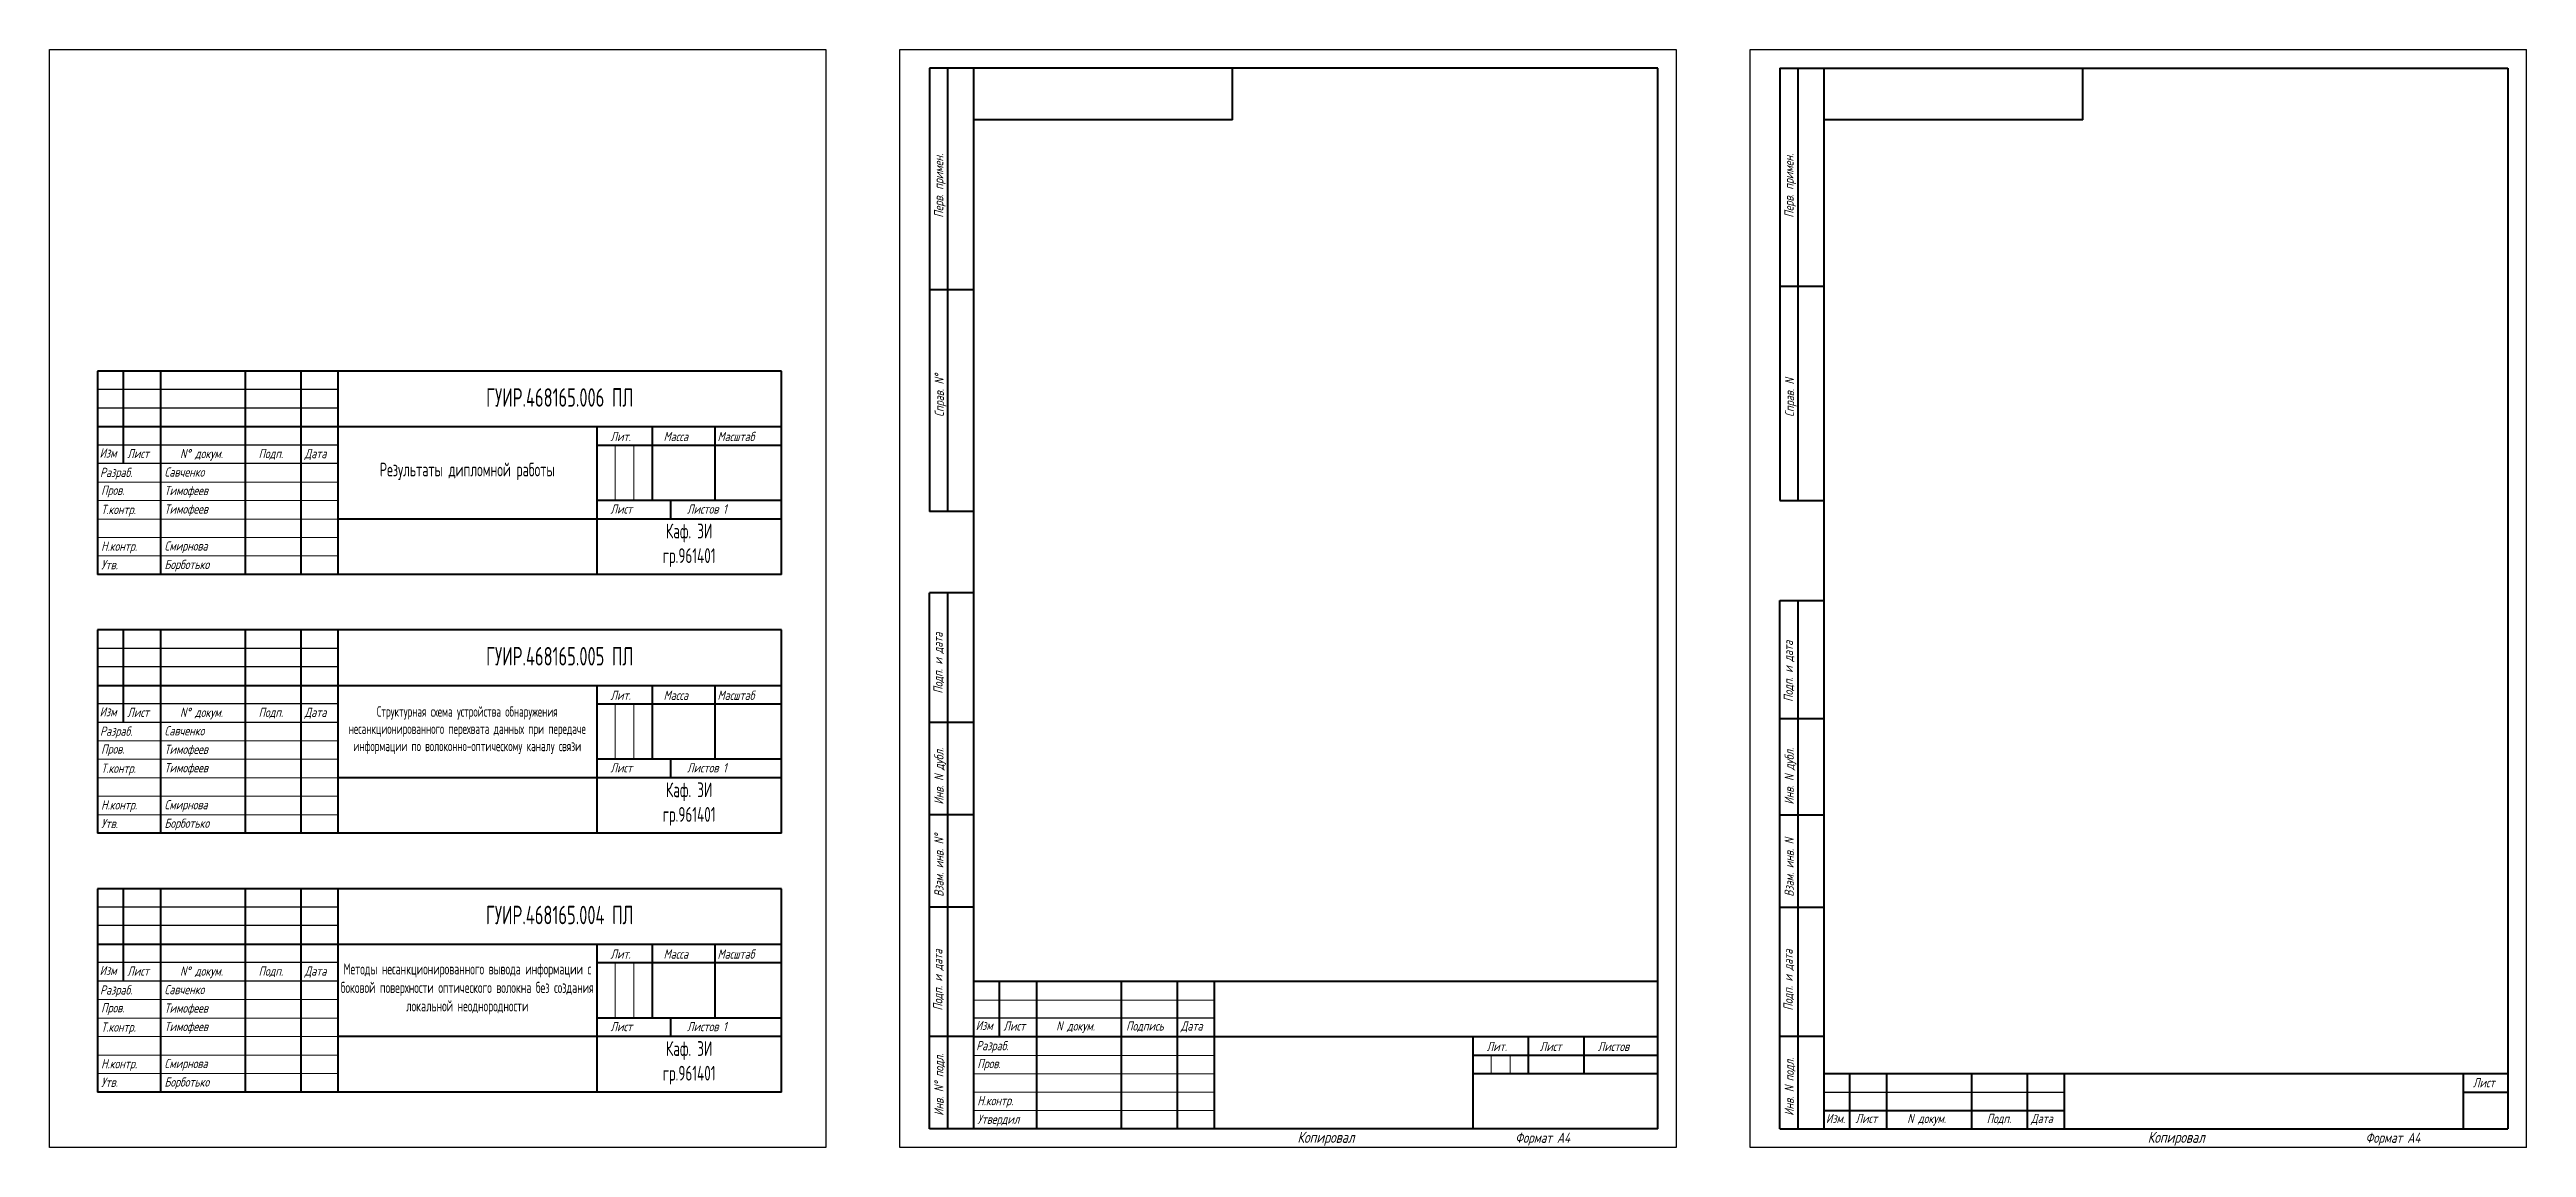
# Model space of a CAD drawing. Extents: x 2383 to 3053, y 74 to 371.
import ezdxf

# ---------------------------------------------------------------- set-up
doc = ezdxf.new("R2010")
doc.units = 0
doc.header["$MEASUREMENT"] = 0
doc.layers.get('0').update_dxf_attribs({"linetype": 'CONTINUOUS'})
doc.layers.add('KONTUR', color=7, linetype='CONTINUOUS')
doc.layers.add('Тонкие', color=7, linetype='CONTINUOUS')
for name, color, linetype, lineweight in [('Основная', 7, 'CONTINUOUS', 40), ('текст', 7, 'CONTINUOUS', 30), ('тонкая', 7, 'CONTINUOUS', 20)]:
    doc.layers.add(name, color=color, linetype=linetype, lineweight=lineweight)
doc.styles.add('ЕСКД', font='eskd15.shx', dxfattribs={"width": 0.8})
doc.styles.add('стиль1', font='romans.shx', dxfattribs={"width": 0.75, "oblique": 15, "height": 3.5})

msp = doc.modelspace()

# ---------------------------------------------------------------- linework, layer by layer
for p, q in [((2460.54, 278.57), (2395.54, 278.57)), ((2460.54, 273.57), (2395.54, 273.57)), ((2460.54, 263.57), (2395.54, 263.57)), ((2460.54, 258.57), (2395.54, 258.57)), ((2530.54, 228.57), (2530.54, 228.57)), ((2460.54, 208.57), (2395.54, 208.57)), ((2460.54, 203.57), (2395.54, 203.57)), ((2460.54, 193.57), (2395.54, 193.57)), ((2460.54, 188.57), (2395.54, 188.57)), ((2530.54, 158.57), (2530.54, 158.57)), ((2460.54, 138.57), (2395.54, 138.57)), ((2460.54, 133.57), (2395.54, 133.57)), ((2460.54, 123.57), (2395.54, 123.57)), ((2460.54, 118.57), (2395.54, 118.57)), ((2697.54, 108.57), (2632.54, 108.57)), ((2797.54, 98.57), (2797.54, 103.57)), ((2530.54, 88.57), (2530.54, 88.57)), ((2862.54, 78.57), (2862.54, 93.57)), ((2767.54, 78.57), (2767.54, 78.57))]:
    msp.add_line(p, q)
at = {"layer": 'KONTUR'}
for p, q in [((2382.54, 73.57), (2382.54, 370.57)), ((2382.54, 370.57), (2592.54, 370.57)), ((2592.54, 370.57), (2592.54, 73.57)), ((2612.54, 73.57), (2612.54, 370.57)), ((2612.54, 370.57), (2822.54, 370.57)), ((2822.54, 370.57), (2822.54, 73.57)), ((2842.54, 73.57), (2842.54, 370.57)), ((2842.54, 370.57), (3052.54, 370.57)), ((3052.54, 73.57), (3052.54, 370.57)), ((2862.54, 88.57), (2927.54, 88.57)), ((2592.54, 73.57), (2382.54, 73.57)), ((2822.54, 73.57), (2612.54, 73.57)), ((3052.54, 73.57), (2842.54, 73.57))]:
    msp.add_line(p, q, dxfattribs=at)
at = {"layer": 'Основная'}
for p, q in [((2817.54, 365.57), (2620.54, 365.57)), ((2620.54, 365.57), (2620.54, 245.57)), ((2625.54, 245.57), (2625.54, 365.57)), ((2632.54, 118.57), (2632.54, 365.57)), ((2702.54, 351.57), (2702.54, 365.57)), ((2817.54, 78.57), (2817.54, 365.57)), ((2850.54, 365.57), (3047.54, 365.57)), ((2850.54, 365.57), (2850.54, 248.57)), ((2855.54, 248.57), (2855.54, 365.57)), ((2862.54, 78.57), (2862.54, 365.57)), ((2932.54, 351.57), (2932.54, 365.57)), ((3047.54, 365.57), (3047.54, 78.57)), ((2702.54, 351.57), (2632.54, 351.57)), ((2932.54, 351.57), (2862.54, 351.57)), ((2632.54, 305.57), (2620.54, 305.57)), ((2850.54, 306.57), (2862.54, 306.57)), ((2395.54, 283.57), (2395.54, 228.57)), ((2580.54, 283.57), (2395.54, 283.57)), ((2402.54, 258.57), (2402.54, 283.57)), ((2412.54, 283.57), (2412.54, 228.57)), ((2435.54, 228.57), (2435.54, 283.57)), ((2450.54, 283.57), (2450.54, 228.57)), ((2460.54, 283.57), (2460.54, 228.57)), ((2580.54, 228.57), (2580.54, 283.57)), ((2395.54, 268.57), (2580.54, 268.57)), ((2530.54, 268.57), (2530.54, 228.57)), ((2545.54, 268.57), (2545.54, 248.57)), ((2562.54, 268.57), (2562.54, 248.57)), ((2530.54, 263.57), (2580.54, 263.57)), ((2580.54, 248.57), (2530.54, 248.57)), ((2550.54, 248.57), (2550.54, 243.57)), ((2850.54, 248.57), (2862.54, 248.57)), ((2580.54, 243.57), (2460.54, 243.57)), ((2632.54, 245.57), (2620.54, 245.57)), ((2580.54, 228.57), (2395.54, 228.57)), ((2620.54, 78.57), (2620.54, 223.57)), ((2632.54, 223.57), (2620.54, 223.57)), ((2625.54, 78.57), (2625.54, 223.57)), ((2850.54, 78.57), (2850.54, 221.57)), ((2850.54, 221.57), (2862.54, 221.57)), ((2855.54, 78.57), (2855.54, 221.57)), ((2395.54, 213.57), (2395.54, 158.57)), ((2580.54, 213.57), (2395.54, 213.57)), ((2402.54, 188.57), (2402.54, 213.57)), ((2412.54, 213.57), (2412.54, 158.57)), ((2435.54, 158.57), (2435.54, 213.57)), ((2450.54, 213.57), (2450.54, 158.57)), ((2460.54, 213.57), (2460.54, 158.57)), ((2580.54, 158.57), (2580.54, 213.57)), ((2395.54, 198.57), (2580.54, 198.57)), ((2530.54, 198.57), (2530.54, 158.57)), ((2545.54, 198.57), (2545.54, 178.57)), ((2562.54, 198.57), (2562.54, 178.57)), ((2530.54, 193.57), (2580.54, 193.57)), ((2632.54, 188.57), (2620.54, 188.57)), ((2850.54, 189.57), (2862.54, 189.57)), ((2580.54, 178.57), (2530.54, 178.57)), ((2550.54, 178.57), (2550.54, 173.57)), ((2580.54, 173.57), (2460.54, 173.57)), ((2632.54, 163.57), (2620.54, 163.57)), ((2850.54, 163.57), (2862.54, 163.57)), ((2580.54, 158.57), (2395.54, 158.57)), ((2395.54, 143.57), (2395.54, 88.57)), ((2580.54, 143.57), (2395.54, 143.57)), ((2402.54, 118.57), (2402.54, 143.57)), ((2412.54, 143.57), (2412.54, 88.57)), ((2435.54, 88.57), (2435.54, 143.57)), ((2450.54, 143.57), (2450.54, 88.57)), ((2460.54, 143.57), (2460.54, 88.57)), ((2580.54, 88.57), (2580.54, 143.57)), ((2632.54, 138.57), (2620.54, 138.57)), ((2862.57, 138.52), (2850.57, 138.52)), ((2395.54, 128.57), (2580.54, 128.57)), ((2530.54, 128.57), (2530.54, 88.57)), ((2545.54, 128.57), (2545.54, 108.57)), ((2562.54, 128.57), (2562.54, 108.57)), ((2530.54, 123.57), (2580.54, 123.57)), ((2632.54, 78.57), (2632.54, 118.57)), ((2632.54, 118.57), (2817.54, 118.57)), ((2639.54, 103.57), (2639.54, 118.57)), ((2649.54, 118.57), (2649.54, 78.57)), ((2672.54, 78.57), (2672.54, 118.57)), ((2687.54, 118.57), (2687.54, 78.57)), ((2697.54, 118.57), (2697.54, 78.57)), ((2580.54, 108.57), (2530.54, 108.57)), ((2550.54, 108.57), (2550.54, 103.57)), ((2580.54, 103.57), (2460.54, 103.57)), ((2632.54, 103.57), (2620.54, 103.57)), ((2632.54, 103.57), (2817.54, 103.57)), ((2767.54, 103.57), (2767.54, 78.57)), ((2782.54, 103.57), (2782.54, 93.57)), ((2797.54, 103.57), (2797.54, 93.57)), ((2862.54, 103.57), (2850.54, 103.57)), ((2767.54, 98.57), (2817.54, 98.57)), ((2580.54, 88.57), (2395.54, 88.57)), ((2767.54, 93.57), (2817.54, 93.57)), ((2862.54, 93.57), (3047.54, 93.57)), ((2869.54, 78.57), (2869.54, 93.57)), ((2879.54, 78.57), (2879.54, 93.57)), ((2902.54, 78.57), (2902.54, 93.57)), ((2917.54, 78.57), (2917.54, 93.57)), ((2927.54, 78.57), (2927.54, 93.57)), ((3035.54, 78.57), (3035.54, 93.57)), ((3035.54, 88.57), (3047.54, 88.57)), ((2862.54, 83.57), (2927.54, 83.57)), ((2817.54, 78.57), (2620.54, 78.57)), ((2850.54, 78.57), (3047.54, 78.57))]:
    msp.add_line(p, q, dxfattribs=at)
at = {"layer": 'тонкая'}
for p, q in [((2535.53, 263.36), (2535.53, 248.57)), ((2540.6, 263.36), (2540.6, 248.57)), ((2395.54, 253.57), (2460.54, 253.57)), ((2460.54, 248.57), (2395.54, 248.57)), ((2460.54, 243.57), (2395.54, 243.57)), ((2535.53, 193.36), (2535.53, 178.57)), ((2540.6, 193.36), (2540.6, 178.57)), ((2395.54, 183.57), (2460.54, 183.57)), ((2460.54, 178.57), (2395.54, 178.57)), ((2460.54, 173.57), (2395.54, 173.57)), ((2535.53, 123.36), (2535.53, 108.57)), ((2540.6, 123.36), (2540.6, 108.57)), ((2395.54, 113.57), (2460.54, 113.57)), ((2460.54, 108.57), (2395.54, 108.57)), ((2460.54, 103.57), (2395.54, 103.57)), ((2772.53, 98.36), (2772.53, 93.62)), ((2777.6, 98.36), (2777.6, 93.62))]:
    msp.add_line(p, q, dxfattribs=at)
for points in [[(2395.54, 238.57), (2460.54, 238.57)], [(2395.54, 233.57), (2460.54, 233.57)], [(2395.54, 168.57), (2460.54, 168.57)], [(2395.54, 163.57), (2460.54, 163.57)], [(2632.54, 113.41), (2697.54, 113.41)], [(2395.54, 98.57), (2460.54, 98.57)], [(2632.54, 98.49), (2697.54, 98.49)], [(2395.54, 93.57), (2460.54, 93.57)], [(2632.54, 93.49), (2697.54, 93.49)], [(2632.54, 88.57), (2697.54, 88.57)], [(2632.54, 83.57), (2697.54, 83.57)]]:
    msp.add_lwpolyline(points, dxfattribs=at)

# ---------------------------------------------------------------- texts
at = {"layer": 'текст', "style": 'стиль1', "oblique": 15, "width": 0.75}
for s, p in [('Перв. примен.', (2624.29, 325.08)), ('Перв. примен.', (2854.29, 325.08)), ('Справ. N%%d', (2624.45, 271.2)), ('Справ. N', (2854.45, 271.2)), ('Подп. и дата', (2624.11, 196.34)), ('Подп. и дата', (2854.11, 194.11)), ('Инв. N дубл.', (2624.36, 166.32)), ('Инв. N дубл.', (2854.36, 166.32)), ('Взам. инв. N%%d', (2624.36, 141.39)), ('Взам. инв. N', (2854.36, 141.39)), ('Подп. и дата', (2624.06, 110.6)), ('Подп. и дата', (2854.06, 110.6)), ('Инв. N%%d подл.', (2624.36, 82.14)), ('Инв. N подл.', (2854.36, 82.14))]:
    msp.add_text(s, height=2.5, rotation=90, dxfattribs=at).set_placement(p)
for s, height, p in [('Изм', 2.5, (2396.08, 260.18)), ('Лист', 2.5, (2403.56, 260.03)), ('N%%d докум. ', 2.5, (2417.84, 260.03)), ('Подп.', 2.5, (2439.09, 260.03)), ('Дата', 2.5, (2451.55, 260.03)), ('Лит.', 2.5, (2534.26, 264.64)), ('Масса', 2.5, (2548.63, 264.64)), ('Масштаб', 2.5, (2563.22, 264.64)), ('Разраб.', 2.5, (2396.2, 254.93)), ('Савченко', 2.5, (2413.63, 255.03)), ('Пров.', 2.5, (2396.5, 250.1)), ('Тимофеев', 2.5, (2413.63, 250.03)), ('Т.контр.', 2.5, (2396.5, 244.9)), ('Тимофеев', 2.5, (2413.63, 245.03)), ('Лист ', 2.5, (2534.26, 245.02)), ('Листов 1', 2.5, (2554.98, 245.02)), ('Н.контр.', 2.5, (2396.5, 234.98)), ('Смирнова', 2.5, (2413.63, 235.03)), ('Утв.', 2.5, (2396.5, 229.96)), ('Борботько', 2.5, (2413.63, 230.03)), ('Лит.', 2.5, (2534.26, 194.64)), ('Масса', 2.5, (2548.63, 194.64)), ('Масштаб', 2.5, (2563.22, 194.64)), ('Изм', 2.5, (2396.08, 190.18)), ('Лист', 2.5, (2403.56, 190.03)), ('N%%d докум. ', 2.5, (2417.84, 190.03)), ('Подп.', 2.5, (2439.09, 190.03)), ('Дата', 2.5, (2451.55, 190.03)), ('Разраб.', 2.5, (2396.2, 184.93)), ('Пров.', 2.5, (2396.5, 180.1)), ('Савченко', 2.5, (2413.63, 185.03)), ('Тимофеев', 2.5, (2413.63, 180.03)), ('Т.контр.', 2.5, (2396.5, 174.9)), ('Тимофеев', 2.5, (2413.63, 175.03)), ('Лист ', 2.5, (2534.26, 175.02)), ('Листов 1', 2.5, (2554.98, 175.02)), ('Смирнова', 2.5, (2413.63, 165.03)), ('Утв.', 2.5, (2396.5, 159.96)), ('Н.контр.', 2.5, (2396.5, 164.98)), ('Борботько', 2.5, (2413.63, 160.03)), ('Изм', 2.5, (2396.08, 120.18)), ('Лист', 2.5, (2403.56, 120.03)), ('N%%d докум. ', 2.5, (2417.84, 120.03)), ('Подп.', 2.5, (2439.09, 120.03)), ('Дата', 2.5, (2451.55, 120.03)), ('Лит.', 2.5, (2534.26, 124.64)), ('Масса', 2.5, (2548.63, 124.64)), ('Масштаб', 2.5, (2563.22, 124.64)), ('Разраб.', 2.5, (2396.2, 114.93)), ('Савченко', 2.5, (2413.63, 115.03)), ('Пров.', 2.5, (2396.5, 110.1)), ('Т.контр.', 2.5, (2396.5, 104.9)), ('Тимофеев', 2.5, (2413.63, 110.03)), ('Тимофеев', 2.5, (2413.63, 105.03)), ('Лист ', 2.5, (2534.26, 105.02)), ('Листов 1', 2.5, (2554.98, 105.02)), ('Изм', 2.5, (2633.08, 105.34)), ('Лист', 2.5, (2640.56, 105.19)), ('N докум. ', 2.5, (2654.84, 105.19)), ('Подпись', 2.5, (2673.76, 105.19)), ('Дата', 2.5, (2688.55, 105.19)), ('Разраб.', 2.5, (2633.2, 99.85)), ('Лит.', 2.5, (2771.26, 99.64)), ('Лист   ', 2.5, (2785.63, 99.64)), ('Листов', 2.5, (2801.32, 99.64)), ('Н.контр.', 2.5, (2396.5, 94.98)), ('Смирнова', 2.5, (2413.63, 95.03)), ('Пров.', 2.5, (2633.5, 95.02)), ('Утв.', 2.5, (2396.5, 89.96)), ('Борботько', 2.5, (2413.63, 90.03)), ('Н.контр.', 2.5, (2633.5, 84.98)), ('Лист   ', 2.5, (3038.06, 89.84)), ('Утвердил', 2.5, (2633.5, 79.96)), ('Изм.', 2.5, (2863.04, 80.16)), ('Лист', 2.5, (2871.04, 80.16)), ('N докум.', 2.5, (2885.04, 80.16)), ('Подп.', 2.5, (2906.54, 80.16)), ('Дата', 2.5, (2918.54, 80.16)), ('Копировал', 3, (2720.07, 74.82)), ('Формат А4', 2.75, (2779, 74.82)), ('Копировал', 3, (2950.07, 74.82)), ('Формат А4', 2.75, (3009, 74.82))]:
    msp.add_text(s, height=height, dxfattribs=at).set_placement(p)
at = {"layer": 'Тонкие', "attachment_point": 5, "style": 'ЕСКД'}
for s, width, insert, char_height in [('ГУИР.468165.006 ПЛ', 120, (2520.54, 276.45), 5), ('Результаты дипломной работы', 70, (2495.54, 256.45), 3.7), ('Каф. ЗИ\\Pгр.961401', 50, (2555.54, 236.45), 4), ('ГУИР.468165.005 ПЛ', 120, (2520.54, 206.45), 5), ('Структурная схема устройства обнаружения несанкционированного перехвата данных при передаче информации по волоконно-оптическому каналу связи', 70, (2495.54, 186.45), 2.8), ('Каф. ЗИ\\Pгр.961401', 50, (2555.54, 166.45), 4), ('ГУИР.468165.004 ПЛ', 120, (2520.54, 136.45), 5), ('Методы несанкционированного вывода информации с боковой поверхности оптического волокна без создания локальной неоднородности', 70, (2495.54, 116.45), 3), ('Каф. ЗИ\\Pгр.961401', 50, (2555.54, 96.45), 4)]:
    msp.add_mtext_dynamic_manual_height_columns(s, width=width, gutter_width=20, heights=[0], dxfattribs=dict(at, insert=insert, char_height=char_height))

doc.saveas('drawing.dxf')
